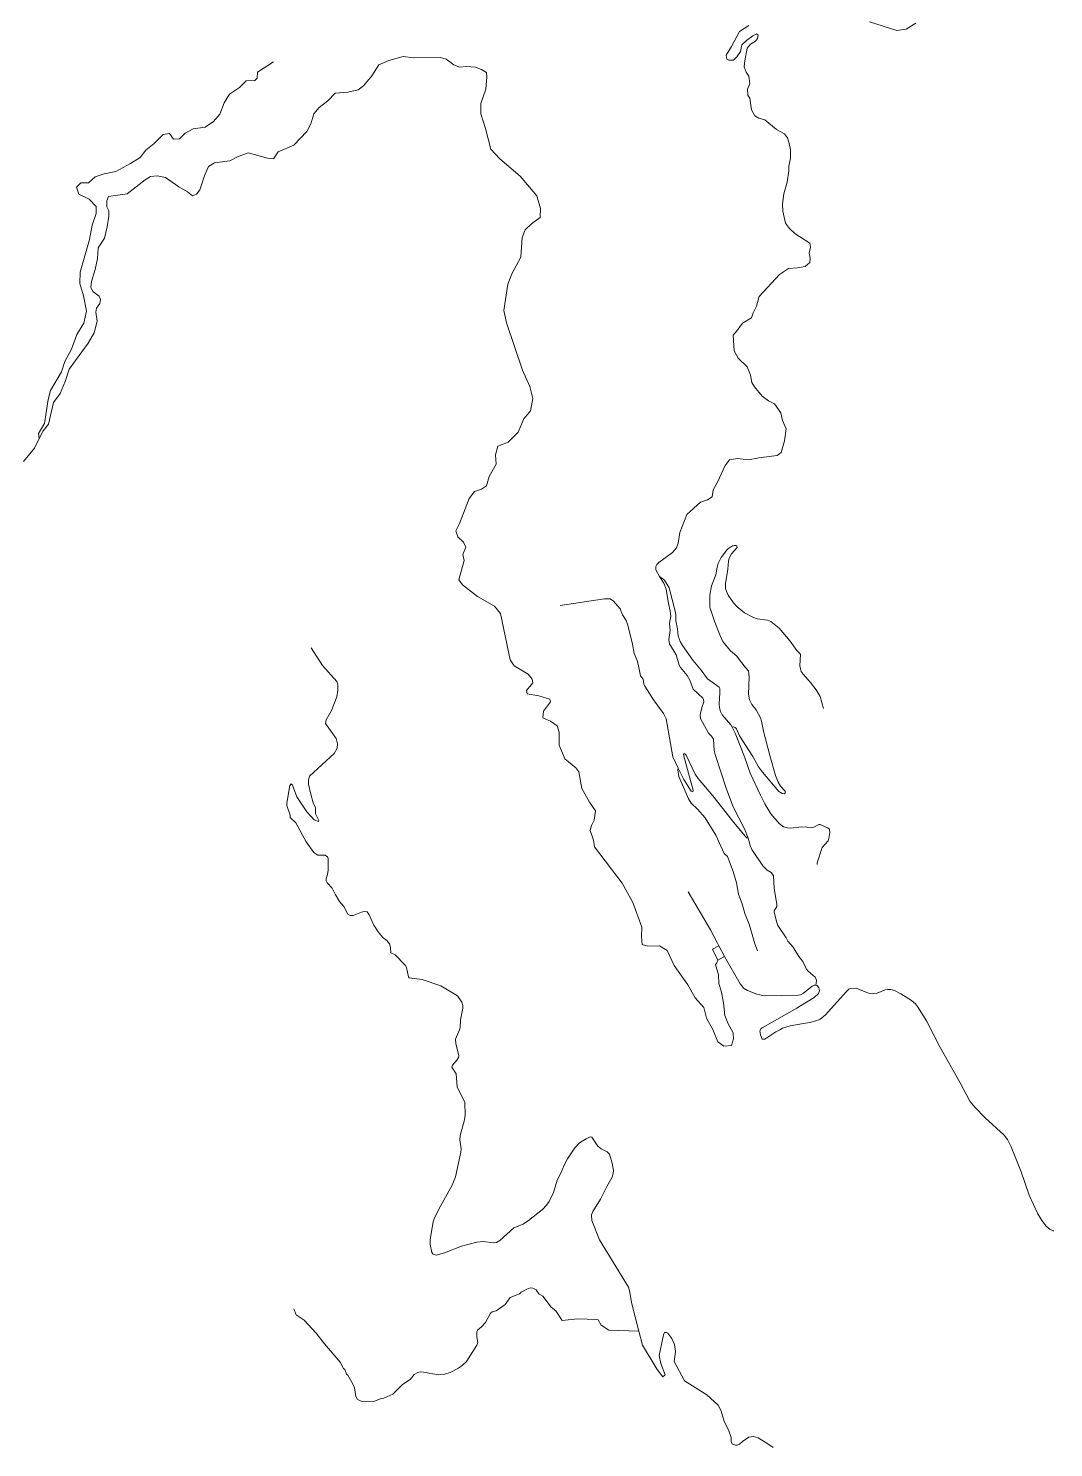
# Model space of a CAD drawing. Header units: metres. Extents: x 410745 to 429404, y 8411666 to 8441426.
# Drawn here: x 426063 to 429254, y 8433795 to 8438215 of the extents above; entities that cross this region are included whole.
import ezdxf

# ---------------------------------------------------------------- set-up
doc = ezdxf.new("R2010")
doc.units = ezdxf.units.M
doc.layers.add('BASE_VIAS', color=8, linetype='Continuous', lineweight=13, true_color=0xb9b9b9)

msp = doc.modelspace()

# ---------------------------------------------------------------- linework, layer by layer
at = {"layer": 'BASE_VIAS'}
for points in [[(428680.4, 8438234.8), (428765.6, 8438207.9), (428794.8, 8438211.9), (428824.7, 8438231.2)], [(428513.8, 8435235.3), (428514.7, 8435239.1), (428515.7, 8435251), (428511.7, 8435260.5), (428489.8, 8435278.3), (428484.4, 8435284.5), (428473.1, 8435309.3), (428460.5, 8435324.8), (428443.6, 8435353.1), (428426.6, 8435371.8), (428421.2, 8435382.5), (428395.7, 8435421.3), (428392.1, 8435430.2), (428384.2, 8435462.3), (428384.2, 8435466.7), (428391.9, 8435480.4), (428392.4, 8435486.2), (428384.3, 8435537.1), (428382.4, 8435575.3), (428379.2, 8435581.2), (428374.4, 8435585.9), (428362, 8435593.2), (428348.7, 8435606.7), (428314.6, 8435658.1), (428310.4, 8435666.7), (428303, 8435692.8), (428291.6, 8435722.3), (428256.7, 8435790.2), (428236.2, 8435845.7), (428200.4, 8435953.6), (428197.3, 8435966), (428194.8, 8436001.7), (428189.1, 8436010.6), (428179.5, 8436020.3), (428155, 8436065.7), (428153.8, 8436076.9), (428159.3, 8436100.3), (428165.1, 8436117.1), (428164.4, 8436125.1), (428162.6, 8436128.7), (428132.4, 8436157), (428121.5, 8436185), (428113.4, 8436199.3), (428092.7, 8436224.1), (428088.5, 8436231.3), (428078.7, 8436263.6), (428058.7, 8436297.8), (428055.9, 8436311.9), (428060.9, 8436339.4), (428058.3, 8436362.1), (428062.7, 8436383.1), (428060.8, 8436400.9), (428055, 8436423.5), (428047.8, 8436468.9), (428040.3, 8436487.6), (428027.7, 8436508), (428021.5, 8436516.8), (428016.2, 8436528.1), (428016.2, 8436539.5), (428019.3, 8436545.6), (428025, 8436551.8), (428068.1, 8436582.1), (428079.7, 8436596.7), (428085.5, 8436612), (428090.9, 8436644.9), (428112.7, 8436701.1), (428154.5, 8436738.9), (428176.4, 8436746.3), (428191, 8436756.2), (428194.3, 8436778), (428207.5, 8436801.2), (428232, 8436853.5), (428244.6, 8436871.4), (428269.8, 8436875.4), (428304.4, 8436870.9), (428336.3, 8436877.6), (428393.5, 8436884.3), (428406.1, 8436894.3), (428416, 8436930), (428421.2, 8436967.7), (428410.5, 8436994.1), (428405.1, 8437017.9), (428385.1, 8437045.6), (428366.4, 8437054.8), (428347.1, 8437069.3), (428322.4, 8437098.3), (428315.1, 8437112.1), (428310.3, 8437135.3), (428300.3, 8437160.3), (428271.6, 8437188), (428259.6, 8437211.1), (428256.1, 8437259.4), (428269.4, 8437273.9), (428285.9, 8437297.1), (428313.8, 8437313), (428318.4, 8437328.9), (428329, 8437349.4), (428337.6, 8437379.9), (428400.6, 8437448.8), (428428.5, 8437467.4), (428457, 8437468.8), (428480.3, 8437472.8), (428495.6, 8437485.4), (428496.2, 8437499.3), (428492.8, 8437514.5), (428496.8, 8437533), (428494.7, 8437546.2), (428448.1, 8437575.8), (428432.1, 8437591.6), (428419.4, 8437608.1), (428411.3, 8437645.1), (428409.9, 8437667.6), (428413.8, 8437700), (428424.4, 8437736.4), (428429.6, 8437771.4), (428430.2, 8437785.9), (428434.8, 8437809.7), (428434.7, 8437836.2), (428430.7, 8437856.7), (428425.3, 8437873.8), (428416, 8437886.4), (428391.3, 8437900.2), (428355.3, 8437930.5), (428336.7, 8437935), (428324, 8437942.9), (428313.3, 8437960.8), (428307.9, 8437997.7), (428302.6, 8438007), (428301.2, 8438025.5), (428308.4, 8438042.7), (428305.7, 8438065.8), (428297, 8438078.4), (428291, 8438095.5), (428292.9, 8438113.4), (428300.1, 8438153.7), (428310.8, 8438165.6), (428326, 8438174.9), (428332.6, 8438183.5), (428334.6, 8438193.5), (428329.3, 8438197.4), (428318, 8438191.4), (428298.1, 8438177.5), (428283.5, 8438163.6), (428278.9, 8438143.1), (428268.3, 8438126.5), (428257.7, 8438115.9), (428243, 8438115.9), (428237.1, 8438119.2), (428234.4, 8438131.7), (428250.9, 8438158.2), (428276.7, 8438205.2), (428305.3, 8438223.8)], [(426047.7, 8436865.5), (426082, 8436907.6), (426096.9, 8436937.6), (426109, 8436961.7), (426125, 8436982), (426141.2, 8437049.6), (426161.9, 8437078.2), (426176.8, 8437115.2), (426189.6, 8437153.6), (426248.8, 8437234.2), (426268, 8437267), (426276.5, 8437303.3), (426272.8, 8437331), (426275, 8437343.1), (426285.6, 8437358.1), (426287.8, 8437370.2), (426283.4, 8437380.8), (426263.3, 8437395), (426256.9, 8437408.5), (426259, 8437427), (426271, 8437464), (426278.1, 8437498.2), (426280.1, 8437530.9), (426300.1, 8437561.6), (426307.9, 8437596.4), (426312.8, 8437629.9), (426313.4, 8437647), (426307, 8437659), (426306.9, 8437677.5), (426311.9, 8437691.1), (426370.6, 8437699.1), (426426.3, 8437743.3), (426443.4, 8437754), (426463.5, 8437755.5), (426490, 8437750.6), (426530.8, 8437720.9), (426558.1, 8437706), (426573.9, 8437693.2), (426586, 8437698.3), (426596.7, 8437712.5), (426611.6, 8437758.8), (426623.7, 8437784.4), (426642.3, 8437795.9), (426690.2, 8437802.4), (426713.8, 8437815.3), (426746.7, 8437827.5), (426806.9, 8437810.6), (426826.2, 8437808.5), (426839.8, 8437830.6), (426889.1, 8437851.4), (426929.1, 8437893.4), (426941.9, 8437917.7), (426951.1, 8437948.3), (426967.5, 8437968.3), (426994.7, 8437989), (427018.2, 8438013.2), (427056.9, 8438016.2), (427089.8, 8438023.4), (427105.5, 8438035.5), (427131.9, 8438066.9), (427154, 8438101.1), (427184.7, 8438114.7), (427229.1, 8438127.6), (427262, 8438122.8), (427345.1, 8438124.4), (427363, 8438118.8), (427386.6, 8438101.1), (427404.6, 8438094), (427426, 8438096.2), (427454, 8438094.1), (427473.3, 8438087.1), (427488.4, 8438077.2), (427489.8, 8438063.6), (427487.1, 8438025.2), (427470.7, 8437981.1), (427470.8, 8437948.4), (427486, 8437902.9), (427502.6, 8437838.9), (427530.7, 8437809.1), (427593.1, 8437754.5), (427645.5, 8437693.5), (427656.4, 8437654.4), (427655.7, 8437625.9), (427628.6, 8437605.9), (427608.6, 8437587.4), (427599.4, 8437563.2), (427595.2, 8437502.7), (427567.5, 8437450.7), (427554.7, 8437417.9), (427542.7, 8437336.1), (427551.4, 8437297.7), (427601.3, 8437150.6), (427623.6, 8437099.5), (427633, 8437062.5), (427625.2, 8437023.3), (427604.6, 8436998.4), (427586.8, 8436957.8), (427556.1, 8436926.4), (427523.9, 8436913.5), (427516.8, 8436886.5), (427519.1, 8436857.3), (427497, 8436819.5), (427489.2, 8436790.4), (427472.7, 8436780.3), (427451.3, 8436772.5), (427434.9, 8436750.4), (427404.3, 8436672.7), (427393.7, 8436649.9), (427399.4, 8436631.5), (427417.4, 8436614.5), (427423.9, 8436599.5), (427415.3, 8436576), (427419.7, 8436557.6), (427402.7, 8436497.7), (427414.2, 8436481.4), (427460.8, 8436445.3), (427513.9, 8436415.6), (427531.8, 8436392.8), (427562.3, 8436248.5), (427574.5, 8436229.4), (427618.3, 8436203.9), (427631.2, 8436187.6), (427632.7, 8436176.9), (427613.4, 8436152.7), (427614.9, 8436142.7), (427651.4, 8436135.7), (427685.8, 8436125.8), (427688, 8436117.3), (427666.6, 8436088.1), (427664.5, 8436068.2), (427688.1, 8436056.8), (427708.9, 8436042.7), (427714.7, 8436022.8), (427714.8, 8435982.2), (427732.8, 8435940.3), (427767.3, 8435912), (427776.6, 8435899.9), (427785.4, 8435848), (427809.8, 8435805.4), (427828.5, 8435778.4), (427824.3, 8435748.5), (427815.8, 8435732.8), (427811.5, 8435717.2), (427821.6, 8435686.6), (427825.2, 8435666), (427910.8, 8435552.5), (427944.6, 8435492.8), (427972, 8435415.4), (427971.4, 8435386.2), (427972.9, 8435361.3), (427990.8, 8435357.1), (428027.3, 8435357.2), (428050.9, 8435343), (428072.5, 8435296.9), (428114.9, 8435235.8), (428138.7, 8435196), (428165.2, 8435165.5), (428173.9, 8435132.1), (428193.4, 8435096.6), (428208.5, 8435059), (428227.1, 8435044.8), (428250.8, 8435047.7), (428257.9, 8435067.6), (428256.4, 8435086.8), (428240.5, 8435114.5), (428230.5, 8435140.8), (428226, 8435179.9), (428218.8, 8435217.6), (428212.3, 8435240.4), (428210.8, 8435267.4), (428201.4, 8435299.4), (428205.8, 8435304.8), (428208.6, 8435312.7), (428192.1, 8435347.1)], [(426096.9, 8436937.6), (426094.3, 8436953.5), (426112.8, 8436984.8), (426124, 8437058.8), (426131.8, 8437086.6), (426166, 8437145.7), (426175.9, 8437177.8), (426197.3, 8437216.3), (426213.6, 8437261.8), (426235.7, 8437296.7), (426244.2, 8437333.8), (426234, 8437382.1), (426223.2, 8437420.5), (426223.8, 8437455.3), (426252.9, 8437557.1), (426261.3, 8437602), (426273.4, 8437638.3), (426273.3, 8437659.7), (426251.8, 8437683.1), (426220.2, 8437698.6), (426212.3, 8437720.6), (426225.9, 8437733.5), (426249.5, 8437733.6), (426270.2, 8437752.8), (426298.8, 8437762.2), (426335.3, 8437768.7), (426380.3, 8437793.7), (426410.3, 8437812.3), (426428.9, 8437835.8), (426454.6, 8437856.5), (426482.4, 8437884.3), (426501.7, 8437887.9), (426514.7, 8437870.2), (426533.3, 8437871), (426551.1, 8437888.8), (426575.4, 8437902.4), (426612.6, 8437906.8), (426639.1, 8437925.3), (426658.3, 8437948.2), (426672.5, 8437983.1), (426688.9, 8438010.1), (426719.6, 8438030.8), (426741.1, 8438051.5), (426767.6, 8438053), (426774.7, 8438059.5), (426776.1, 8438078), (426826.1, 8438110.8)], [(428253.3, 8436039.1), (428258.1, 8436039.7), (428262.6, 8436037.9), (428266.6, 8436033.4), (428276.3, 8436011.7), (428317.2, 8435947.7), (428335.1, 8435915.5), (428348.3, 8435898.3), (428399.1, 8435838.6), (428409.5, 8435832.2), (428415.1, 8435831.5), (428418.4, 8435832.9), (428418, 8435839.1), (428403.9, 8435855.1), (428396.5, 8435867.1), (428388.7, 8435887.7), (428370.4, 8435950.3), (428351.2, 8436025.7), (428345.2, 8436057), (428341.3, 8436067.4), (428327.6, 8436092.8), (428314.4, 8436109.4), (428307, 8436123.3), (428304.1, 8436141.3), (428306.7, 8436194.4), (428303.9, 8436214), (428294, 8436225), (428273.6, 8436252.9), (428267.5, 8436259.8), (428247.9, 8436276.3), (428224.8, 8436305.4), (428214.5, 8436326.7), (428199.5, 8436366.1), (428184.3, 8436412.7), (428184.3, 8436449.2), (428188.7, 8436478.5), (428202.9, 8436513.3), (428206.2, 8436536.5), (428209.4, 8436548.5), (428219.1, 8436567.5), (428239.2, 8436592.7), (428254, 8436603), (428260.4, 8436604.8), (428265.2, 8436604.8), (428268.3, 8436601.8), (428268.9, 8436597.7), (428251.2, 8436578.8), (428244.4, 8436564.6), (428242, 8436556), (428240.3, 8436531.2), (428232.2, 8436486.2), (428232.5, 8436469.4), (428241.4, 8436449.5), (428257.9, 8436425.5), (428268.8, 8436413.7), (428292.2, 8436394.9), (428319.9, 8436380.3), (428331.7, 8436376.4), (428363.4, 8436371.9), (428373.7, 8436367.5), (428399.2, 8436346.6), (428434.3, 8436306.3), (428454.5, 8436277.3), (428464.4, 8436268.3), (428465.6, 8436265.1), (428464.5, 8436230.1), (428465.6, 8436220.1), (428468.6, 8436211.8), (428474.2, 8436203.2), (428497.7, 8436178.1), (428515.3, 8436155.4), (428526.8, 8436134), (428538, 8436096.9)], [(428517.8, 8435611), (428518.1, 8435616.3), (428534, 8435663.5), (428552, 8435685), (428554.7, 8435691.7), (428557.5, 8435710.4), (428555.9, 8435721.3), (428552.3, 8435724.4), (428526.9, 8435735.3), (428522.7, 8435735.1), (428507.5, 8435727.1), (428502.6, 8435726.2), (428469.7, 8435728.2), (428436.5, 8435724.2), (428425.6, 8435725.1), (428412.9, 8435728.5), (428399.3, 8435738.5), (428374.1, 8435769.2), (428355, 8435800.3), (428341.3, 8435827), (428309, 8435895.7), (428291.8, 8435946.3), (428262.8, 8436020.1), (428253.3, 8436039.1), (428248.8, 8436046.2), (428222.3, 8436076.6), (428216.6, 8436087.9), (428213.7, 8436099.1), (428212.9, 8436111.3), (428215.5, 8436145.2), (428214.7, 8436159), (428213.1, 8436162.7), (428176.2, 8436189), (428157, 8436216.2), (428131.1, 8436247.1), (428098.8, 8436292.6), (428091.6, 8436305.4), (428084.8, 8436322.4), (428083.6, 8436345), (428078.3, 8436370.2), (428077.8, 8436389.5), (428075.9, 8436399.6), (428057.5, 8436472.5), (428042.6, 8436496.8), (428027.7, 8436508)], [(427718.3, 8436417.4), (427856.1, 8436438.2), (427873.5, 8436438.3), (427884.2, 8436430.8), (427905.1, 8436406.7), (427912.4, 8436388.1), (427923.7, 8436371.1), (427928.4, 8436356.2), (427943.6, 8436297.5), (427948.3, 8436267.6), (427958, 8436246.7), (427961.2, 8436234.9), (427967.7, 8436198.1), (427976.1, 8436188.6), (427978.7, 8436173.9), (427981.6, 8436166.5), (428008.7, 8436123.4), (428040.1, 8436081.2), (428047.9, 8436064.5), (428069.1, 8435946.4), (428085.7, 8435910.8), (428103.2, 8435875.4), (428126.2, 8435838.9), (428130.5, 8435837.5), (428132.5, 8435842.4), (428103.3, 8435948.8), (428102.4, 8435955.1), (428105.6, 8435956), (428109.9, 8435951.7), (428138.2, 8435892.5), (428147.2, 8435878.4), (428192.8, 8435825), (428258.1, 8435741.5), (428294, 8435699.5), (428299.2, 8435694.3), (428303, 8435692.8)], [(426942.6, 8436285.2), (426978.1, 8436230.7), (427022.8, 8436181.3), (427026.3, 8436170.4), (427026.3, 8436153.7), (427022.4, 8436133.6), (427006.3, 8436091), (426989.6, 8436061.6), (426987.3, 8436050.1), (427021, 8436003), (427025.1, 8435986.9), (427024, 8435973.7), (427014.2, 8435957), (426938, 8435886), (426934.5, 8435875), (426934.6, 8435861.2), (426941.6, 8435829.6), (426949.2, 8435802.6), (426956.8, 8435787.7), (426956.2, 8435769.2), (426966.7, 8435748), (426966.2, 8435744.5), (426952.8, 8435750.3), (426929, 8435774.9), (426898.8, 8435822), (426885.4, 8435857.6), (426880.7, 8435862.2), (426876.7, 8435857), (426867, 8435802.4), (426867.6, 8435794.3), (426878.1, 8435764.4), (426878.1, 8435757.5), (426895.5, 8435740.3), (426927.5, 8435681.7), (426951.4, 8435647.8), (426964.1, 8435639.8), (426986.7, 8435639.9), (426994.3, 8435635.3), (426996, 8435630.1), (426995.5, 8435593.3), (426993.8, 8435580.1), (426989.8, 8435567.4), (426989.9, 8435560.5), (426992.8, 8435554.2), (427007.9, 8435537.6), (427017.8, 8435518.6), (427031.7, 8435496.2), (427044.5, 8435480.1), (427057.3, 8435456.6), (427064.3, 8435452), (427073.5, 8435452), (427100.1, 8435463), (427108.2, 8435464.8), (427116.9, 8435463.1), (427123.3, 8435454.5), (427138.5, 8435422.3), (427151.8, 8435401.6), (427167.5, 8435382.1), (427178, 8435374.7), (427186.7, 8435364.3), (427190.2, 8435352.3), (427190.8, 8435336.2), (427204.1, 8435329.3), (427236.1, 8435297.8), (427240.2, 8435290.3), (427245.5, 8435261.5), (427248.4, 8435258.1), (427288.9, 8435252.5), (427346.3, 8435233.1), (427398.5, 8435201.6), (427411.8, 8435182.1), (427414.8, 8435172.3), (427414.8, 8435163.1), (427407.4, 8435127.4), (427406.3, 8435103.2), (427404.6, 8435095.7), (427391.9, 8435066.9), (427393.1, 8435053.1), (427402.5, 8435014.6), (427401.3, 8435009.4), (427396.1, 8435001.4), (427382.9, 8434985.8), (427381.1, 8434979.5), (427394, 8434958.8), (427397.5, 8434918.5), (427421.4, 8434869.7), (427422.7, 8434830.6), (427420.4, 8434816.2), (427406.7, 8434767.3), (427405.5, 8434753.4), (427409.7, 8434725.9), (427409.1, 8434715.5), (427392, 8434637.8), (427381.6, 8434612.4), (427345.3, 8434546.8), (427328.1, 8434512.8), (427322.9, 8434498.9), (427313.8, 8434442.5), (427313.8, 8434427.6), (427319.1, 8434402.9), (427322.6, 8434397.1), (427332.5, 8434394.8), (427358.5, 8434401.2), (427411.1, 8434422.1), (427458.6, 8434434.9), (427479.4, 8434436.7), (427509.5, 8434432.2), (427519.9, 8434433.4), (427530.3, 8434440.3), (427573.6, 8434479), (427602.6, 8434491.1), (427619.3, 8434502.1), (427662.6, 8434536.2), (427675.9, 8434550), (427684, 8434561.5), (427697.2, 8434589.2), (427708.7, 8434628.3), (427720.2, 8434649.7), (427730.5, 8434674.4), (427740.9, 8434694.6), (427763.4, 8434728.6), (427778.4, 8434744.2), (427798.6, 8434756.9), (427811.9, 8434762.7), (427816.6, 8434762.1), (427835.2, 8434734), (427845.6, 8434725.4), (427864.7, 8434715.7), (427871.1, 8434708.8), (427879.9, 8434681.2), (427884, 8434657.6), (427883.5, 8434648.4), (427879.4, 8434636.9), (427863.3, 8434608.6), (427843.7, 8434568.3), (427819.5, 8434530.3), (427815.5, 8434519.9), (427816.1, 8434502.1), (427840.1, 8434441.7), (427930.2, 8434294.7), (427934.9, 8434278.6), (427939.6, 8434247), (427962.4, 8434157.9), (427974.7, 8434114.2), (428019.5, 8434037.8), (428037.5, 8434014.9), (428044.5, 8434021.8), (428031.6, 8434056.9), (428026.3, 8434082.2), (428039.5, 8434146.6), (428042.9, 8434153), (428048.7, 8434153.6), (428053.3, 8434151.3), (428065.6, 8434135.2), (428074.3, 8434115.7), (428076.7, 8434094.4), (428072.7, 8434063.3), (428104.7, 8434003), (428174.9, 8433959.5), (428210.3, 8433927.4), (428218.4, 8433911.3), (428228.4, 8433876.8), (428243.5, 8433847.5), (428250, 8433826.2), (428250.6, 8433813), (428254.6, 8433806.1), (428263.3, 8433802.1), (428268.5, 8433802.1), (428276.6, 8433805.6), (428285.3, 8433813.7), (428305.5, 8433827.5), (428320, 8433829.9), (428333.9, 8433825.9), (428364, 8433806.4), (428380.9, 8433794.9)], [(428332.7, 8435342.4), (428324.1, 8435364), (428307.5, 8435422.2), (428292.4, 8435458.4), (428284.9, 8435488.7), (428273.5, 8435518.9), (428266.8, 8435554.3), (428256, 8435588.7), (428238.5, 8435636.2), (428228.6, 8435645.3), (428202.7, 8435702.2), (428168.9, 8435755.9), (428145.4, 8435783.2), (428126, 8435801.8), (428117, 8435815.9), (428087.8, 8435885.4), (428084, 8435905.5), (428085.7, 8435910.8)], [(428211.6, 8435357.8), (428207.1, 8435367.9), (428186.2, 8435407), (428116.4, 8435526.1)], [(429253.9, 8434469.1), (429251.5, 8434470.7), (429243.4, 8434474.7), (429231, 8434484.1), (429217, 8434502.3), (429204.6, 8434523.2), (429178.1, 8434581.1), (429153, 8434653.3), (429121.9, 8434731.6), (429110.7, 8434754.3), (429099.6, 8434768.3), (429041.2, 8434822), (429008.3, 8434855.6), (428993.3, 8434874.1), (428963.3, 8434931.4), (428899.9, 8435043.2), (428858.6, 8435123.8), (428830.5, 8435168.6), (428823.8, 8435176.7), (428811.3, 8435187.6), (428778.4, 8435208.6), (428758.8, 8435219), (428747.6, 8435222.1), (428737, 8435222.1), (428730.1, 8435220.7), (428705.2, 8435210.4), (428691.6, 8435208.3), (428678.1, 8435210.5), (428639.7, 8435225.7), (428621.9, 8435224.6), (428616.7, 8435222.5), (428607.7, 8435214.9), (428543.4, 8435142.7), (428526.4, 8435128.4), (428499.5, 8435119.7), (428433.8, 8435109), (428410.5, 8435101), (428401.4, 8435096.3), (428389.5, 8435090.1), (428355.3, 8435067), (428346.9, 8435066.6), (428341.1, 8435080.3), (428339.1, 8435092.5), (428343.2, 8435099.7), (428347, 8435102.3), (428454.5, 8435163.9), (428465.6, 8435170.5), (428508.3, 8435196.4), (428521.8, 8435209.3), (428524.9, 8435218.7), (428523.6, 8435226.8), (428517.7, 8435234), (428513.8, 8435235.3), (428508.9, 8435235), (428502.6, 8435231.8), (428475.3, 8435210.4), (428465.8, 8435205.3), (428459.1, 8435203.6), (428353.4, 8435202.3), (428329.9, 8435207.1), (428300.8, 8435218.5), (428289.1, 8435225.9), (428284.6, 8435231.6), (428278.6, 8435239.2), (428229.5, 8435324.9), (428211.6, 8435357.8), (428192.1, 8435347.1)], [(428229.5, 8435324.9), (428208.6, 8435312.7)], [(427962.4, 8434157.9), (427869.2, 8434160.5), (427846, 8434176.6), (427836.1, 8434192.6), (427832.1, 8434194.4), (427771.9, 8434195.9), (427724.4, 8434190.6), (427704.1, 8434221), (427690.1, 8434232.5), (427664, 8434266.4), (427653, 8434273.2), (427646.6, 8434280.7), (427643.7, 8434286.4), (427632.7, 8434291), (427624.5, 8434292.1), (427614.1, 8434288.7), (427596.8, 8434278.8), (427591, 8434273.6), (427562.1, 8434262), (427546.5, 8434240.7), (427518.8, 8434220.5), (427506.6, 8434218.2), (427501.5, 8434214.1), (427485.3, 8434184.2), (427473.2, 8434170.9), (427460.5, 8434161.1), (427458.2, 8434156.5), (427458.2, 8434140.4), (427461.8, 8434122.5), (427458.3, 8434113.9), (427426, 8434063.2), (427413.3, 8434050.5), (427401.8, 8434042.4), (427375.8, 8434029.1), (427359, 8434023.3), (427339.3, 8434022.1), (427293, 8434030), (427282.6, 8434030.6), (427275.1, 8434028.8), (427264.1, 8434023), (427252, 8434008.6), (427226.5, 8433990.1), (427197.1, 8433961.9), (427168.8, 8433948.5), (427160.7, 8433947.4), (427138.1, 8433938.7), (427103.4, 8433938), (427087.7, 8433944.8), (427081.9, 8433954.6), (427077.8, 8433981.1), (427074.9, 8433989.1), (427056.8, 8434020.7), (427053.3, 8434024.1), (427047.5, 8434037.9), (427044, 8434041.4), (427033.5, 8434060.9), (426984.7, 8434117.7), (426958.6, 8434151.6), (426920.9, 8434191.7), (426895.9, 8434208.9), (426888.9, 8434227.3)]]:
    msp.add_lwpolyline(points, dxfattribs=at)

doc.saveas('drawing.dxf')
